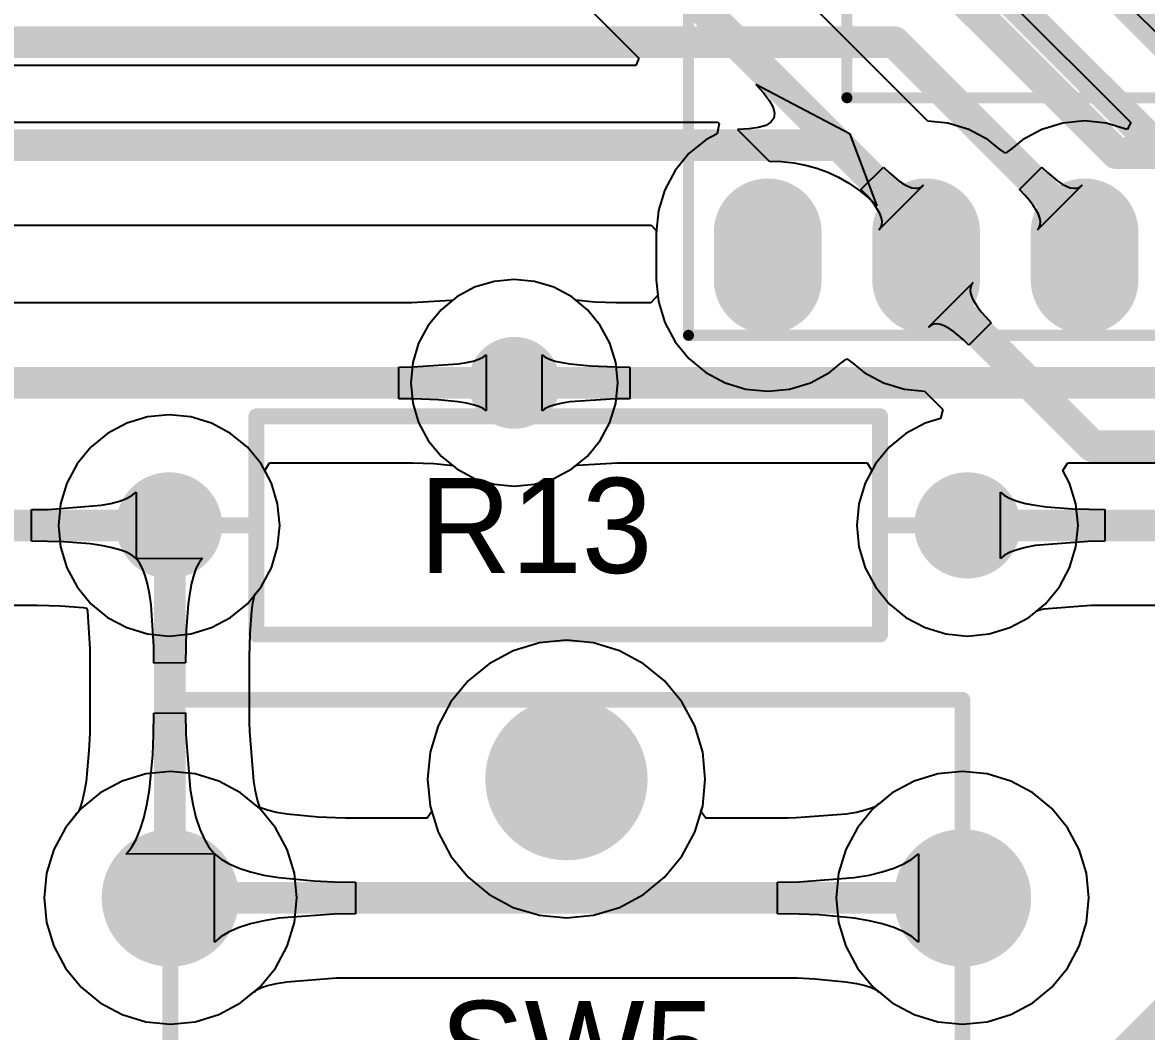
# Model space of a CAD drawing. Header units: millimetres. Extents: x 0 to 140, y 0 to 130.
# Drawn here: x 52.19 to 70.21, y 63.26 to 79.44 of the extents above; entities that cross this region are included whole.
import ezdxf

# ---------------------------------------------------------------- set-up
doc = ezdxf.new("R2010")
doc.units = ezdxf.units.MM
for name, color, linetype in [('BottomLayer', 5, 'Continuous'), ('BottomSolder', 6, 'Continuous'), ('MultiLayer', 9, 'Continuous'), ('PadHoleLayer', 156, 'Continuous'), ('TopLayer', 1, 'Continuous'), ('TopOverlay', 2, 'Continuous'), ('TopSolder', 216, 'Continuous'), ('ViaHoleLayer', 16, 'Continuous')]:
    doc.layers.add(name, color=color, linetype=linetype)

# ---------------------------------------------------------------- blocks, each defined once
blk = doc.blocks.new('DIP16_W0_3_2')
at = {"layer": 'BottomLayer'}
h = blk.add_hatch(color=5, dxfattribs=at)
edge = h.paths.add_edge_path()
edge.add_arc((12.7, 7.239), 0.762, 180, 360)
edge.add_line((13.462, 7.239), (13.462, 8.001))
edge.add_arc((12.7, 8.001), 0.762, 0, 180)
edge.add_line((11.938, 8.001), (11.938, 7.239))
h = blk.add_hatch(color=5, dxfattribs=at)
edge = h.paths.add_edge_path()
edge.add_arc((15.24, 7.239), 0.762, 180, 360)
edge.add_line((16.002, 7.239), (16.002, 8.001))
edge.add_arc((15.24, 8.001), 0.762, 0, 180)
edge.add_line((14.478, 8.001), (14.478, 7.239))
h = blk.add_hatch(color=5, dxfattribs=at)
edge = h.paths.add_edge_path()
edge.add_arc((17.78, 7.239), 0.762, 180, 360)
edge.add_line((18.542, 7.239), (18.542, 8.001))
edge.add_arc((17.78, 8.001), 0.762, 0, 180)
edge.add_line((17.018, 8.001), (17.018, 7.239))
at = {"layer": 'BottomSolder'}
h = blk.add_hatch(color=6, dxfattribs=at)
edge = h.paths.add_edge_path()
edge.add_arc((12.7, 7.239), 0.864, 180, 360)
edge.add_line((13.564, 7.239), (13.564, 8.001))
edge.add_arc((12.7, 8.001), 0.864, 0, 180)
edge.add_line((11.836, 8.001), (11.836, 7.239))
h = blk.add_hatch(color=6, dxfattribs=at)
edge = h.paths.add_edge_path()
edge.add_arc((15.24, 7.239), 0.864, 180, 360)
edge.add_line((16.104, 7.239), (16.104, 8.001))
edge.add_arc((15.24, 8.001), 0.864, 0, 180)
edge.add_line((14.376, 8.001), (14.376, 7.239))
h = blk.add_hatch(color=6, dxfattribs=at)
edge = h.paths.add_edge_path()
edge.add_arc((17.78, 7.239), 0.864, 180, 360)
edge.add_line((18.644, 7.239), (18.644, 8.001))
edge.add_arc((17.78, 8.001), 0.864, 0, 180)
edge.add_line((16.916, 8.001), (16.916, 7.239))
at = {"layer": 'MultiLayer'}
h = blk.add_hatch(color=9, dxfattribs=at)
edge = h.paths.add_edge_path()
edge.add_arc((12.7, 7.239), 0.762, 180, 360)
edge.add_line((13.462, 7.239), (13.462, 8.001))
edge.add_arc((12.7, 8.001), 0.762, 0, 180)
edge.add_line((11.938, 8.001), (11.938, 7.239))
h = blk.add_hatch(color=9, dxfattribs=at)
edge = h.paths.add_edge_path()
edge.add_arc((15.24, 7.239), 0.762, 180, 360)
edge.add_line((16.002, 7.239), (16.002, 8.001))
edge.add_arc((15.24, 8.001), 0.762, 0, 180)
edge.add_line((14.478, 8.001), (14.478, 7.239))
h = blk.add_hatch(color=9, dxfattribs=at)
edge = h.paths.add_edge_path()
edge.add_arc((17.78, 7.239), 0.762, 180, 360)
edge.add_line((18.542, 7.239), (18.542, 8.001))
edge.add_arc((17.78, 8.001), 0.762, 0, 180)
edge.add_line((17.018, 8.001), (17.018, 7.239))
at = {"layer": 'PadHoleLayer'}
h = blk.add_hatch(color=156, dxfattribs=at)
edge = h.paths.add_edge_path()
edge.add_arc((12.7, 7.62), 0.394, 0, 360)
h = blk.add_hatch(color=156, dxfattribs=at)
edge = h.paths.add_edge_path()
edge.add_arc((15.24, 7.62), 0.394, 0, 360)
h = blk.add_hatch(color=156, dxfattribs=at)
edge = h.paths.add_edge_path()
edge.add_arc((17.78, 7.62), 0.394, 0, 360)
at = {"layer": 'TopLayer'}
h = blk.add_hatch(color=1, dxfattribs=at)
edge = h.paths.add_edge_path()
edge.add_arc((12.7, 7.239), 0.762, 180, 360)
edge.add_line((13.462, 7.239), (13.462, 8.001))
edge.add_arc((12.7, 8.001), 0.762, 0, 180)
edge.add_line((11.938, 8.001), (11.938, 7.239))
h = blk.add_hatch(color=1, dxfattribs=at)
edge = h.paths.add_edge_path()
edge.add_arc((15.24, 7.239), 0.762, 180, 360)
edge.add_line((16.002, 7.239), (16.002, 8.001))
edge.add_arc((15.24, 8.001), 0.762, 0, 180)
edge.add_line((14.478, 8.001), (14.478, 7.239))
h = blk.add_hatch(color=1, dxfattribs=at)
edge = h.paths.add_edge_path()
edge.add_arc((17.78, 7.239), 0.762, 180, 360)
edge.add_line((18.542, 7.239), (18.542, 8.001))
edge.add_arc((17.78, 8.001), 0.762, 0, 180)
edge.add_line((17.018, 8.001), (17.018, 7.239))
at = {"layer": 'TopSolder'}
h = blk.add_hatch(color=216, dxfattribs=at)
edge = h.paths.add_edge_path()
edge.add_arc((12.7, 7.239), 0.864, 180, 360)
edge.add_line((13.564, 7.239), (13.564, 8.001))
edge.add_arc((12.7, 8.001), 0.864, 0, 180)
edge.add_line((11.836, 8.001), (11.836, 7.239))
h = blk.add_hatch(color=216, dxfattribs=at)
edge = h.paths.add_edge_path()
edge.add_arc((15.24, 7.239), 0.864, 180, 360)
edge.add_line((16.104, 7.239), (16.104, 8.001))
edge.add_arc((15.24, 8.001), 0.864, 0, 180)
edge.add_line((14.376, 8.001), (14.376, 7.239))
h = blk.add_hatch(color=216, dxfattribs=at)
edge = h.paths.add_edge_path()
edge.add_arc((17.78, 7.239), 0.864, 180, 360)
edge.add_line((18.644, 7.239), (18.644, 8.001))
edge.add_arc((17.78, 8.001), 0.864, 0, 180)
edge.add_line((16.916, 8.001), (16.916, 7.239))
at = {"layer": 'TopOverlay', "const_width": 0.178}
for points in [[(19.05, 8.89), (-1.245, 8.89)], [(19.05, 8.89), (19.05, -1.27)], [(16.51, 5.08), (1.27, 5.08)], [(16.51, 5.08), (16.51, 2.54)]]:
    blk.add_lwpolyline(points, dxfattribs=at)
at = {"layer": 'TopOverlay', "const_width": 0.0889}
for points in [[(19.006, 8.89, 1), (19.094, 8.89, 1)], [(19.006, 8.89, 1), (19.094, 8.89, 1)], [(16.466, 5.08, 1), (16.554, 5.08, 1)], [(16.466, 5.08, 1), (16.554, 5.08, 1)]]:
    blk.add_lwpolyline(points, format="xyb", close=True, dxfattribs=at)
blk = doc.blocks.new('_________1_2__38')
at = {"layer": 'BottomLayer'}
h = blk.add_hatch(color=5, dxfattribs=at)
edge = h.paths.add_edge_path()
edge.add_arc((-6.4, 0), 0.75, 0, 360)
h = blk.add_hatch(color=5, dxfattribs=at)
edge = h.paths.add_edge_path()
edge.add_arc((6.4, 0), 0.75, 0, 360)
at = {"layer": 'BottomSolder'}
h = blk.add_hatch(color=6, dxfattribs=at)
edge = h.paths.add_edge_path()
edge.add_arc((-6.4, 0), 0.852, 0, 360)
h = blk.add_hatch(color=6, dxfattribs=at)
edge = h.paths.add_edge_path()
edge.add_arc((6.4, 0), 0.852, 0, 360)
at = {"layer": 'MultiLayer'}
h = blk.add_hatch(color=9, dxfattribs=at)
edge = h.paths.add_edge_path()
edge.add_arc((-6.4, 0), 0.75, 0, 360)
h = blk.add_hatch(color=9, dxfattribs=at)
edge = h.paths.add_edge_path()
edge.add_arc((6.4, 0), 0.75, 0, 360)
at = {"layer": 'PadHoleLayer'}
h = blk.add_hatch(color=156, dxfattribs=at)
edge = h.paths.add_edge_path()
edge.add_arc((-6.4, 0), 0.35, 0, 360)
h = blk.add_hatch(color=156, dxfattribs=at)
edge = h.paths.add_edge_path()
edge.add_arc((6.4, 0), 0.35, 0, 360)
at = {"layer": 'TopLayer'}
h = blk.add_hatch(color=1, dxfattribs=at)
edge = h.paths.add_edge_path()
edge.add_arc((-6.4, 0), 0.75, 0, 360)
h = blk.add_hatch(color=1, dxfattribs=at)
edge = h.paths.add_edge_path()
edge.add_arc((6.4, 0), 0.75, 0, 360)
at = {"layer": 'TopSolder'}
h = blk.add_hatch(color=216, dxfattribs=at)
edge = h.paths.add_edge_path()
edge.add_arc((-6.4, 0), 0.852, 0, 360)
h = blk.add_hatch(color=216, dxfattribs=at)
edge = h.paths.add_edge_path()
edge.add_arc((6.4, 0), 0.852, 0, 360)
at = {"layer": 'TopOverlay', "const_width": 0.254}
for points in [[(-5, 1.75), (-5, -1.75)], [(5, 1.75), (-5, 1.75)], [(5, 1.75), (5, -1.75)], [(-5.08, 0), (-5.842, 0)], [(5.842, 0), (5.08, 0)], [(5, -1.75), (-5, -1.75)]]:
    blk.add_lwpolyline(points, dxfattribs=at)
at = {"layer": 'TopOverlay', "const_width": 0.127}
for points in [[(-5.064, 1.75, 1), (-4.937, 1.75, 1)], [(-5.064, 1.75, 1), (-4.937, 1.75, 1)], [(4.937, 1.75, 1), (5.064, 1.75, 1)], [(4.937, 1.75, 1), (5.064, 1.75, 1)], [(-5.905, 0, 1), (-5.779, 0, 1)], [(-5.144, 0, 1), (-5.016, 0, 1)], [(5.016, 0, 1), (5.144, 0, 1)], [(5.779, 0, 1), (5.905, 0, 1)], [(-5.064, -1.75, 1), (-4.937, -1.75, 1)], [(-5.064, -1.75, 1), (-4.937, -1.75, 1)], [(4.937, -1.75, 1), (5.064, -1.75, 1)], [(4.937, -1.75, 1), (5.064, -1.75, 1)]]:
    blk.add_lwpolyline(points, format="xyb", close=True, dxfattribs=at)
blk = doc.blocks.new('SW_4P_B_44')
at = {"layer": 'BottomLayer'}
h = blk.add_hatch(color=5, dxfattribs=at)
edge = h.paths.add_edge_path()
edge.add_arc((-0.0254, 4.445), 1.2, 0, 360)
h = blk.add_hatch(color=5, dxfattribs=at)
edge = h.paths.add_edge_path()
edge.add_arc((-6.3754, 2.54), 1, 0, 360)
h = blk.add_hatch(color=5, dxfattribs=at)
edge = h.paths.add_edge_path()
edge.add_arc((6.35, 2.54), 1, 0, 360)
h = blk.add_hatch(color=5, dxfattribs=at)
edge = h.paths.add_edge_path()
edge.add_arc((-6.3754, -2.54), 1, 0, 360)
h = blk.add_hatch(color=5, dxfattribs=at)
edge = h.paths.add_edge_path()
edge.add_arc((6.3246, -2.54), 1, 0, 360)
h = blk.add_hatch(color=5, dxfattribs=at)
edge = h.paths.add_edge_path()
edge.add_arc((-0.0254, -4.445), 1.2, 0, 360)
at = {"layer": 'BottomSolder'}
h = blk.add_hatch(color=6, dxfattribs=at)
edge = h.paths.add_edge_path()
edge.add_arc((-0.0254, 4.445), 1.3016, 0, 360)
h = blk.add_hatch(color=6, dxfattribs=at)
edge = h.paths.add_edge_path()
edge.add_arc((-6.3754, 2.54), 1.1016, 0, 360)
h = blk.add_hatch(color=6, dxfattribs=at)
edge = h.paths.add_edge_path()
edge.add_arc((6.35, 2.54), 1.1016, 0, 360)
h = blk.add_hatch(color=6, dxfattribs=at)
edge = h.paths.add_edge_path()
edge.add_arc((-6.3754, -2.54), 1.1016, 0, 360)
h = blk.add_hatch(color=6, dxfattribs=at)
edge = h.paths.add_edge_path()
edge.add_arc((6.3246, -2.54), 1.1016, 0, 360)
h = blk.add_hatch(color=6, dxfattribs=at)
edge = h.paths.add_edge_path()
edge.add_arc((-0.0254, -4.445), 1.3016, 0, 360)
at = {"layer": 'MultiLayer'}
h = blk.add_hatch(color=9, dxfattribs=at)
edge = h.paths.add_edge_path()
edge.add_arc((-0.0254, 4.445), 1.2, 0, 360)
h = blk.add_hatch(color=9, dxfattribs=at)
edge = h.paths.add_edge_path()
edge.add_arc((-6.3754, 2.54), 1, 0, 360)
h = blk.add_hatch(color=9, dxfattribs=at)
edge = h.paths.add_edge_path()
edge.add_arc((6.35, 2.54), 1, 0, 360)
h = blk.add_hatch(color=9, dxfattribs=at)
edge = h.paths.add_edge_path()
edge.add_arc((-6.3754, -2.54), 1, 0, 360)
h = blk.add_hatch(color=9, dxfattribs=at)
edge = h.paths.add_edge_path()
edge.add_arc((6.3246, -2.54), 1, 0, 360)
h = blk.add_hatch(color=9, dxfattribs=at)
edge = h.paths.add_edge_path()
edge.add_arc((-0.0254, -4.445), 1.2, 0, 360)
at = {"layer": 'PadHoleLayer'}
h = blk.add_hatch(color=156, dxfattribs=at)
edge = h.paths.add_edge_path()
edge.add_arc((-0.0254, 4.445), 1, 0, 360)
h = blk.add_hatch(color=156, dxfattribs=at)
edge = h.paths.add_edge_path()
edge.add_arc((-6.3754, 2.54), 0.6, 0, 360)
h = blk.add_hatch(color=156, dxfattribs=at)
edge = h.paths.add_edge_path()
edge.add_arc((6.35, 2.54), 0.6, 0, 360)
h = blk.add_hatch(color=156, dxfattribs=at)
edge = h.paths.add_edge_path()
edge.add_arc((-6.3754, -2.54), 0.6, 0, 360)
h = blk.add_hatch(color=156, dxfattribs=at)
edge = h.paths.add_edge_path()
edge.add_arc((6.3246, -2.54), 0.6, 0, 360)
h = blk.add_hatch(color=156, dxfattribs=at)
edge = h.paths.add_edge_path()
edge.add_arc((-0.0254, -4.445), 1, 0, 360)
at = {"layer": 'TopLayer'}
h = blk.add_hatch(color=1, dxfattribs=at)
edge = h.paths.add_edge_path()
edge.add_arc((-0.0254, 4.445), 1.2, 0, 360)
h = blk.add_hatch(color=1, dxfattribs=at)
edge = h.paths.add_edge_path()
edge.add_arc((-6.3754, 2.54), 1, 0, 360)
h = blk.add_hatch(color=1, dxfattribs=at)
edge = h.paths.add_edge_path()
edge.add_arc((6.35, 2.54), 1, 0, 360)
h = blk.add_hatch(color=1, dxfattribs=at)
edge = h.paths.add_edge_path()
edge.add_arc((-6.3754, -2.54), 1, 0, 360)
h = blk.add_hatch(color=1, dxfattribs=at)
edge = h.paths.add_edge_path()
edge.add_arc((6.3246, -2.54), 1, 0, 360)
h = blk.add_hatch(color=1, dxfattribs=at)
edge = h.paths.add_edge_path()
edge.add_arc((-0.0254, -4.445), 1.2, 0, 360)
at = {"layer": 'TopSolder'}
h = blk.add_hatch(color=216, dxfattribs=at)
edge = h.paths.add_edge_path()
edge.add_arc((-0.0254, 4.445), 1.3016, 0, 360)
h = blk.add_hatch(color=216, dxfattribs=at)
edge = h.paths.add_edge_path()
edge.add_arc((-6.3754, 2.54), 1.1016, 0, 360)
h = blk.add_hatch(color=216, dxfattribs=at)
edge = h.paths.add_edge_path()
edge.add_arc((6.35, 2.54), 1.1016, 0, 360)
h = blk.add_hatch(color=216, dxfattribs=at)
edge = h.paths.add_edge_path()
edge.add_arc((-6.3754, -2.54), 1.1016, 0, 360)
h = blk.add_hatch(color=216, dxfattribs=at)
edge = h.paths.add_edge_path()
edge.add_arc((6.3246, -2.54), 1.1016, 0, 360)
h = blk.add_hatch(color=216, dxfattribs=at)
edge = h.paths.add_edge_path()
edge.add_arc((-0.0254, -4.445), 1.3016, 0, 360)
at = {"layer": 'TopOverlay', "const_width": 0.254}
for points in [[(6.3246, 5.715), (-6.3754, 5.715)], [(-6.3754, 5.715), (-6.3754, -5.715)], [(6.3246, 5.715), (6.3246, -5.715)], [(6.3246, -5.715), (-6.3754, -5.715)]]:
    blk.add_lwpolyline(points, dxfattribs=at)
at = {"layer": 'TopOverlay', "const_width": 0.127}
for points in [[(-6.4389, 5.715, 1), (-6.3119, 5.715, 1)], [(-6.4389, 5.715, 1), (-6.3119, 5.715, 1)], [(6.2611, 5.715, 1), (6.3881, 5.715, 1)], [(6.2611, 5.715, 1), (6.3881, 5.715, 1)], [(-6.4389, -5.715, 1), (-6.3119, -5.715, 1)], [(-6.4389, -5.715, 1), (-6.3119, -5.715, 1)], [(6.2611, -5.715, 1), (6.3881, -5.715, 1)], [(6.2611, -5.715, 1), (6.3881, -5.715, 1)]]:
    blk.add_lwpolyline(points, format="xyb", close=True, dxfattribs=at)

msp = doc.modelspace()

# ---------------------------------------------------------------- hatches: boundary and pattern name
at = {"layer": 'BottomLayer'}
h = msp.add_hatch(color=5, dxfattribs=at)
edge = h.paths.add_edge_path()
edge.add_arc((60.071, 73.66), 0.635, 0, 360)
at = {"layer": 'BottomSolder'}
h = msp.add_hatch(color=6, dxfattribs=at)
edge = h.paths.add_edge_path()
edge.add_arc((60.071, 73.66), 0.737, 0, 360)
at = {"layer": 'TopLayer'}
h = msp.add_hatch(color=1, dxfattribs=at)
edge = h.paths.add_edge_path()
edge.add_arc((60.071, 73.66), 0.635, 0, 360)
at = {"layer": 'TopSolder'}
h = msp.add_hatch(color=216, dxfattribs=at)
edge = h.paths.add_edge_path()
edge.add_arc((60.071, 73.66), 0.737, 0, 360)
at = {"layer": 'ViaHoleLayer'}
h = msp.add_hatch(color=16, dxfattribs=at)
edge = h.paths.add_edge_path()
edge.add_arc((60.071, 73.66), 0.356, 0, 360)

# ---------------------------------------------------------------- linework, layer by layer
at = {"layer": 'BottomLayer'}
for p, q in [((71.783, 77.857), (68.47, 81.17)), ((32.662, 77.84), (63.336, 77.84)), ((63.356, 77.816), (63.323, 77.655)), ((63.336, 77.84), (63.356, 77.816)), ((63.142, 77.559), (62.872, 77.336)), ((63.323, 77.655), (63.142, 77.559)), ((62.872, 77.336), (62.649, 77.066)), ((62.649, 77.066), (62.484, 76.757)), ((68.17, 76.759), (68.529, 77.118)), ((68.529, 77.118), (68.62, 77.031)), ((68.62, 77.031), (68.784, 76.896)), ((69.175, 76.829), (68.459, 76.113)), ((68.784, 76.896), (68.857, 76.847)), ((68.857, 76.847), (68.924, 76.812)), ((68.924, 76.812), (68.986, 76.789)), ((68.986, 76.789), (69.042, 76.78)), ((69.042, 76.78), (69.092, 76.783)), ((69.092, 76.783), (69.137, 76.799)), ((69.137, 76.799), (69.175, 76.829)), ((62.484, 76.757), (62.383, 76.422)), ((68.257, 76.668), (68.17, 76.759)), ((68.331, 76.583), (68.257, 76.668)), ((62.383, 76.422), (62.348, 76.073)), ((68.392, 76.504), (68.331, 76.583)), ((68.441, 76.431), (68.392, 76.504)), ((68.476, 76.364), (68.441, 76.431)), ((68.499, 76.302), (68.476, 76.364)), ((68.508, 76.246), (68.499, 76.302)), ((68.505, 76.196), (68.508, 76.246)), ((62.348, 76.073), (62.348, 75.311)), ((68.459, 76.113), (68.489, 76.151)), ((68.489, 76.151), (68.505, 76.196)), ((59.436, 75.193), (59.149, 75.039)), ((59.747, 75.287), (59.436, 75.193)), ((60.071, 75.319), (59.747, 75.287)), ((60.395, 75.287), (60.071, 75.319)), ((60.706, 75.193), (60.395, 75.287)), ((60.993, 75.039), (60.706, 75.193)), ((62.348, 75.311), (62.383, 74.962)), ((66.715, 74.555), (67.431, 75.271)), ((67.385, 75.188), (67.382, 75.138)), ((67.401, 75.233), (67.385, 75.188)), ((67.431, 75.271), (67.401, 75.233)), ((59.057, 74.982), (58.421, 74.941)), ((59.085, 74.987), (59.057, 74.982)), ((59.149, 75.039), (59.085, 74.987)), ((61.244, 74.833), (60.993, 75.039)), ((67.382, 75.138), (67.391, 75.082)), ((67.391, 75.082), (67.414, 75.02)), ((67.414, 75.02), (67.449, 74.953)), ((58.421, 74.941), (29.928, 74.941)), ((61.45, 74.582), (61.244, 74.833)), ((62.383, 74.962), (62.484, 74.627)), ((67.449, 74.953), (67.498, 74.88)), ((67.498, 74.88), (67.559, 74.801)), ((67.559, 74.801), (67.633, 74.716)), ((62.484, 74.627), (62.649, 74.318)), ((67.72, 74.625), (67.361, 74.266)), ((67.633, 74.716), (67.72, 74.625)), ((61.604, 74.295), (61.45, 74.582)), ((66.753, 74.585), (66.715, 74.555)), ((66.798, 74.601), (66.753, 74.585)), ((66.848, 74.604), (66.798, 74.601)), ((66.904, 74.595), (66.848, 74.604)), ((66.966, 74.572), (66.904, 74.595)), ((67.033, 74.537), (66.966, 74.572)), ((67.106, 74.488), (67.033, 74.537)), ((67.27, 74.353), (67.106, 74.488)), ((61.698, 73.984), (61.604, 74.295)), ((62.649, 74.318), (62.872, 74.048)), ((67.361, 74.266), (67.27, 74.353)), ((59.573, 74.072), (59.622, 74.109)), ((59.622, 74.109), (59.622, 73.211)), ((58.219, 73.914), (58.45, 73.916)), ((58.219, 73.406), (58.219, 73.914)), ((58.45, 73.916), (59.174, 73.963)), ((59.174, 73.963), (59.304, 73.984)), ((59.304, 73.984), (59.414, 74.01)), ((59.414, 74.01), (59.504, 74.039)), ((59.504, 74.039), (59.573, 74.072)), ((61.73, 73.66), (61.698, 73.984)), ((62.872, 74.048), (63.142, 73.825)), ((65.128, 73.825), (65.308, 73.974)), ((65.308, 73.974), (65.405, 74.043)), ((65.405, 74.043), (65.502, 73.974)), ((65.502, 73.974), (65.682, 73.825)), ((63.142, 73.825), (63.451, 73.66)), ((64.819, 73.66), (65.128, 73.825)), ((65.682, 73.825), (65.991, 73.66)), ((61.698, 73.336), (61.73, 73.66)), ((63.451, 73.66), (63.786, 73.559)), ((63.786, 73.559), (64.135, 73.524)), ((64.135, 73.524), (64.484, 73.559)), ((64.484, 73.559), (64.819, 73.66)), ((65.991, 73.66), (66.326, 73.559)), ((66.326, 73.559), (66.647, 73.527)), ((58.45, 73.404), (58.219, 73.406)), ((58.853, 73.388), (58.45, 73.404)), ((59.174, 73.357), (58.853, 73.388)), ((59.304, 73.336), (59.174, 73.357)), ((66.647, 73.527), (66.942, 73.233)), ((59.414, 73.31), (59.304, 73.336)), ((59.504, 73.281), (59.414, 73.31)), ((59.573, 73.248), (59.504, 73.281)), ((59.622, 73.211), (59.573, 73.248)), ((61.604, 73.025), (61.698, 73.336)), ((66.942, 73.233), (66.906, 73.089)), ((61.45, 72.738), (61.604, 73.025)), ((66.657, 73.013), (66.35, 72.849)), ((66.906, 73.089), (66.657, 73.013)), ((66.35, 72.849), (66.082, 72.629)), ((61.244, 72.487), (61.45, 72.738)), ((60.993, 72.281), (61.244, 72.487)), ((66.082, 72.629), (65.861, 72.36)), ((56.069, 72.252), (56.146, 72.379)), ((56.146, 72.379), (58.437, 72.379)), ((58.437, 72.379), (58.783, 72.366)), ((58.783, 72.366), (59.041, 72.341)), ((59.041, 72.341), (59.085, 72.333)), ((59.085, 72.333), (59.149, 72.281)), ((59.149, 72.281), (59.436, 72.127)), ((60.706, 72.127), (60.993, 72.281)), ((65.861, 72.36), (65.697, 72.053)), ((56.176, 72.053), (56.069, 72.252)), ((59.436, 72.127), (59.747, 72.033)), ((60.395, 72.033), (60.706, 72.127)), ((56.277, 71.72), (56.176, 72.053)), ((59.747, 72.033), (60.071, 72.001)), ((60.071, 72.001), (60.395, 72.033)), ((65.697, 72.053), (65.596, 71.72)), ((53.605, 71.728), (53.739, 71.764)), ((53.739, 71.764), (53.851, 71.805)), ((53.851, 71.805), (53.94, 71.852)), ((53.94, 71.852), (54.006, 71.905)), ((54.006, 71.905), (54.006, 70.843)), ((67.866, 70.843), (67.866, 71.905)), ((67.866, 71.905), (67.933, 71.852)), ((67.933, 71.852), (68.022, 71.805)), ((68.022, 71.805), (68.133, 71.764)), ((68.133, 71.764), (68.267, 71.728)), ((52.331, 71.628), (52.599, 71.631)), ((52.331, 71.12), (52.331, 71.628)), ((52.599, 71.631), (53.449, 71.697)), ((53.449, 71.697), (53.605, 71.728)), ((56.311, 71.374), (56.277, 71.72)), ((65.596, 71.72), (65.562, 71.374)), ((68.267, 71.728), (68.424, 71.697)), ((68.424, 71.697), (68.603, 71.672)), ((68.603, 71.672), (69.027, 71.639)), ((69.027, 71.639), (69.542, 71.628)), ((69.542, 71.628), (69.542, 71.12)), ((56.277, 71.028), (56.311, 71.374)), ((65.562, 71.374), (65.596, 71.028)), ((52.845, 71.109), (52.331, 71.12)), ((53.27, 71.076), (52.845, 71.109)), ((53.449, 71.051), (53.27, 71.076)), ((53.605, 71.02), (53.449, 71.051)), ((53.739, 70.984), (53.605, 71.02)), ((56.176, 70.695), (56.277, 71.028)), ((65.596, 71.028), (65.697, 70.695)), ((68.267, 71.02), (68.133, 70.984)), ((68.424, 71.051), (68.267, 71.02)), ((69.273, 71.117), (68.424, 71.051)), ((69.542, 71.12), (69.273, 71.117)), ((53.851, 70.943), (53.739, 70.984)), ((53.94, 70.896), (53.851, 70.943)), ((54.006, 70.843), (53.94, 70.896)), ((54.008, 70.841), (55.07, 70.847)), ((54.062, 70.774), (54.008, 70.841)), ((55.07, 70.847), (55.019, 70.781)), ((67.933, 70.896), (67.866, 70.843)), ((68.022, 70.943), (67.933, 70.896)), ((68.133, 70.984), (68.022, 70.943)), ((54.111, 70.684), (54.062, 70.774)), ((54.153, 70.572), (54.111, 70.684)), ((54.973, 70.693), (54.933, 70.582)), ((55.019, 70.781), (54.973, 70.693)), ((56.012, 70.388), (56.176, 70.695)), ((65.697, 70.695), (65.861, 70.388)), ((54.19, 70.438), (54.153, 70.572)), ((54.933, 70.582), (54.898, 70.448)), ((54.222, 70.281), (54.19, 70.438)), ((54.868, 70.292), (54.844, 70.114)), ((54.898, 70.448), (54.868, 70.292)), ((55.908, 70.262), (56.012, 70.388)), ((65.861, 70.388), (66.082, 70.119)), ((54.247, 70.102), (54.222, 70.281)), ((54.844, 70.114), (54.812, 69.688)), ((55.864, 70.006), (55.88, 70.128)), ((55.88, 70.128), (55.898, 70.223)), ((55.898, 70.223), (55.908, 70.262)), ((66.082, 70.119), (66.35, 69.899)), ((51.226, 70.093), (52.421, 70.093)), ((52.421, 70.093), (52.794, 70.085)), ((52.794, 70.085), (53.159, 70.056)), ((53.159, 70.056), (53.22, 70.048)), ((53.22, 70.048), (53.227, 69.997)), ((53.227, 69.997), (53.266, 69.394)), ((54.29, 69.432), (54.247, 70.102)), ((55.836, 69.639), (55.864, 70.006)), ((68.322, 69.899), (68.459, 70.011)), ((68.459, 70.011), (68.499, 70.021)), ((68.499, 70.021), (68.562, 70.034)), ((68.562, 70.034), (69.319, 70.093)), ((69.319, 70.093), (69.335, 70.093)), ((69.335, 70.093), (70.531, 70.093)), ((66.35, 69.899), (66.657, 69.735)), ((68.015, 69.735), (68.322, 69.899)), ((54.812, 69.688), (54.801, 69.172)), ((55.828, 69.267), (55.836, 69.639)), ((66.657, 69.735), (66.99, 69.634)), ((66.99, 69.634), (67.336, 69.599)), ((67.336, 69.599), (67.683, 69.634)), ((67.683, 69.634), (68.015, 69.735)), ((53.266, 69.394), (53.266, 69.365)), ((54.293, 69.165), (54.29, 69.432)), ((60.473, 69.49), (60.056, 69.363)), ((60.908, 69.533), (60.473, 69.49)), ((61.342, 69.49), (60.908, 69.533)), ((61.76, 69.363), (61.342, 69.49)), ((53.266, 69.365), (53.266, 68.2)), ((55.828, 68.213), (55.828, 69.267)), ((60.056, 69.363), (59.671, 69.157)), ((62.145, 69.157), (61.76, 69.363)), ((54.801, 69.172), (54.293, 69.165)), ((59.671, 69.157), (59.333, 68.881)), ((62.482, 68.881), (62.145, 69.157)), ((59.333, 68.881), (59.056, 68.543)), ((62.759, 68.543), (62.482, 68.881)), ((59.056, 68.543), (58.851, 68.158)), ((62.965, 68.158), (62.759, 68.543)), ((54.289, 68.017), (54.293, 68.365)), ((54.293, 68.365), (54.801, 68.371)), ((54.801, 68.371), (54.806, 68.024)), ((53.266, 68.2), (53.264, 68.045)), ((55.83, 68.071), (55.828, 68.213)), ((58.851, 68.158), (58.724, 67.74)), ((63.092, 67.74), (62.965, 68.158)), ((53.264, 68.045), (53.252, 67.765)), ((54.275, 67.695), (54.289, 68.017)), ((54.806, 68.024), (54.875, 67.144)), ((55.893, 67.273), (55.83, 68.071)), ((53.252, 67.765), (53.205, 67.268)), ((54.222, 67.134), (54.275, 67.695)), ((58.724, 67.74), (58.681, 67.306)), ((63.134, 67.306), (63.092, 67.74)), ((67.258, 67.427), (66.863, 67.388)), ((67.653, 67.388), (67.258, 67.427)), ((53.205, 67.268), (53.176, 67.095)), ((55.921, 67.112), (55.893, 67.273)), ((58.681, 67.306), (58.724, 66.872)), ((63.092, 66.872), (63.134, 67.306)), ((66.483, 67.273), (66.132, 67.085)), ((66.863, 67.388), (66.483, 67.273)), ((68.033, 67.273), (67.653, 67.388)), ((68.383, 67.085), (68.033, 67.273)), ((53.176, 67.095), (53.143, 66.951)), ((54.182, 66.895), (54.222, 67.134)), ((54.875, 67.144), (54.916, 66.905)), ((55.955, 66.969), (55.921, 67.112)), ((66.132, 67.085), (65.925, 66.915)), ((68.69, 66.833), (68.383, 67.085)), ((53.143, 66.951), (53.112, 66.851)), ((54.133, 66.682), (54.182, 66.895)), ((54.916, 66.905), (54.967, 66.692)), ((55.987, 66.87), (55.955, 66.969)), ((55.997, 66.847), (55.987, 66.87)), ((58.724, 66.872), (58.75, 66.784)), ((63.065, 66.784), (63.092, 66.872)), ((65.857, 66.865), (65.852, 66.862)), ((65.899, 66.899), (65.857, 66.865)), ((65.925, 66.915), (65.899, 66.899)), ((53.037, 66.726), (52.873, 66.526)), ((53.054, 66.754), (53.037, 66.726)), ((53.087, 66.794), (53.054, 66.754)), ((53.089, 66.798), (53.087, 66.794)), ((53.112, 66.851), (53.089, 66.798)), ((54.967, 66.692), (55.027, 66.506)), ((56.017, 66.839), (55.997, 66.847)), ((56.117, 66.807), (56.017, 66.839)), ((56.26, 66.773), (56.117, 66.807)), ((56.432, 66.744), (56.26, 66.773)), ((56.928, 66.696), (56.432, 66.744)), ((57.206, 66.684), (56.928, 66.696)), ((58.75, 66.784), (58.675, 66.682)), ((63.141, 66.682), (63.065, 66.784)), ((65.394, 66.746), (64.592, 66.684)), ((65.556, 66.773), (65.394, 66.746)), ((65.699, 66.807), (65.556, 66.773)), ((65.799, 66.839), (65.699, 66.807)), ((65.852, 66.862), (65.799, 66.839)), ((68.942, 66.526), (68.69, 66.833)), ((52.873, 66.526), (52.686, 66.176)), ((54.075, 66.497), (54.133, 66.682)), ((55.027, 66.506), (55.097, 66.348)), ((57.364, 66.682), (57.206, 66.684)), ((58.675, 66.682), (57.364, 66.682)), ((64.452, 66.682), (63.141, 66.682)), ((64.592, 66.684), (64.452, 66.682)), ((69.129, 66.176), (68.942, 66.526)), ((53.932, 66.209), (54.008, 66.339)), ((54.008, 66.339), (54.075, 66.497)), ((55.097, 66.348), (55.175, 66.215)), ((52.686, 66.176), (52.571, 65.796)), ((53.848, 66.105), (53.932, 66.209)), ((55.175, 66.215), (55.263, 66.11)), ((69.245, 65.796), (69.129, 66.176)), ((55.263, 66.11), (53.848, 66.105)), ((55.264, 64.693), (55.264, 66.109)), ((55.264, 66.109), (55.369, 66.022)), ((55.369, 66.022), (55.5, 65.945)), ((66.315, 65.945), (66.447, 66.022)), ((66.447, 66.022), (66.551, 66.109)), ((66.551, 66.109), (66.551, 64.693)), ((52.571, 65.796), (52.532, 65.401)), ((55.5, 65.945), (55.659, 65.877)), ((55.659, 65.877), (55.844, 65.818)), ((55.844, 65.818), (56.057, 65.768)), ((65.759, 65.768), (65.971, 65.818)), ((65.971, 65.818), (66.157, 65.877)), ((66.157, 65.877), (66.315, 65.945)), ((69.283, 65.401), (69.245, 65.796)), ((56.057, 65.768), (56.296, 65.728)), ((56.296, 65.728), (56.856, 65.673)), ((56.856, 65.673), (57.177, 65.66)), ((57.177, 65.66), (57.525, 65.655)), ((57.525, 65.655), (57.525, 65.147)), ((64.291, 65.655), (64.638, 65.66)), ((64.291, 65.147), (64.291, 65.655)), ((64.638, 65.66), (65.519, 65.728)), ((65.519, 65.728), (65.759, 65.768)), ((52.532, 65.401), (52.571, 65.006)), ((69.245, 65.006), (69.283, 65.401)), ((56.296, 65.074), (56.057, 65.034)), ((57.177, 65.142), (56.296, 65.074)), ((57.525, 65.147), (57.177, 65.142)), ((64.638, 65.142), (64.291, 65.147)), ((64.959, 65.129), (64.638, 65.142)), ((65.519, 65.074), (64.959, 65.129)), ((65.759, 65.034), (65.519, 65.074)), ((52.571, 65.006), (52.686, 64.626)), ((55.659, 64.925), (55.5, 64.857)), ((55.844, 64.984), (55.659, 64.925)), ((56.057, 65.034), (55.844, 64.984)), ((65.971, 64.984), (65.759, 65.034)), ((66.157, 64.925), (65.971, 64.984)), ((66.315, 64.857), (66.157, 64.925)), ((69.129, 64.626), (69.245, 65.006)), ((55.369, 64.78), (55.264, 64.693)), ((55.5, 64.857), (55.369, 64.78)), ((66.447, 64.78), (66.315, 64.857)), ((66.551, 64.693), (66.447, 64.78)), ((52.686, 64.626), (52.873, 64.276)), ((68.942, 64.276), (69.129, 64.626)), ((52.873, 64.276), (53.125, 63.969)), ((68.69, 63.969), (68.942, 64.276)), ((56.017, 63.963), (56.117, 63.995)), ((56.117, 63.995), (56.26, 64.029)), ((56.26, 64.029), (56.422, 64.056)), ((56.422, 64.056), (57.223, 64.118)), ((57.223, 64.118), (57.364, 64.12)), ((57.364, 64.12), (64.452, 64.12)), ((64.452, 64.12), (64.61, 64.118)), ((64.61, 64.118), (64.888, 64.106)), ((64.888, 64.106), (65.384, 64.058)), ((65.384, 64.058), (65.556, 64.029)), ((65.556, 64.029), (65.699, 63.995)), ((65.699, 63.995), (65.799, 63.963)), ((53.125, 63.969), (53.432, 63.717)), ((55.683, 63.717), (55.89, 63.887)), ((55.89, 63.887), (55.917, 63.903)), ((55.917, 63.903), (55.958, 63.937)), ((55.958, 63.937), (55.963, 63.94)), ((55.963, 63.94), (56.017, 63.963)), ((65.799, 63.963), (65.852, 63.94)), ((65.852, 63.94), (65.857, 63.937)), ((65.857, 63.937), (65.899, 63.903)), ((65.899, 63.903), (65.925, 63.887)), ((65.925, 63.887), (66.132, 63.717)), ((68.383, 63.717), (68.69, 63.969)), ((53.432, 63.717), (53.783, 63.529)), ((55.333, 63.529), (55.683, 63.717)), ((66.132, 63.717), (66.483, 63.529)), ((68.033, 63.529), (68.383, 63.717)), ((53.783, 63.529), (54.163, 63.414)), ((54.953, 63.414), (55.333, 63.529)), ((66.483, 63.529), (66.863, 63.414)), ((67.653, 63.414), (68.033, 63.529)), ((54.163, 63.414), (54.558, 63.375)), ((54.558, 63.375), (54.953, 63.414)), ((66.863, 63.414), (67.258, 63.375)), ((67.258, 63.375), (67.653, 63.414))]:
    msp.add_line(p, q, dxfattribs=at)
at = {"layer": 'BottomLayer', "const_width": 0.508}
for points in [[(67.564, 80.264), (71.755, 76.073)], [(32.131, 79.121), (66.167, 79.121)], [(66.167, 79.121), (69.215, 76.073)], [(69.215, 75.692), (69.215, 76.073)], [(66.675, 75.311), (66.675, 75.692)], [(66.675, 75.311), (69.342, 72.644)], [(29.21, 73.66), (60.071, 73.66)], [(69.342, 72.644), (79.248, 72.644)], [(49.227, 71.374), (54.536, 71.374)], [(54.536, 71.374), (54.547, 71.363)], [(54.547, 65.412), (54.547, 71.363)], [(67.336, 71.374), (72.646, 71.374)], [(54.547, 65.412), (54.558, 65.401)], [(54.558, 65.401), (67.258, 65.401)]]:
    msp.add_lwpolyline(points, dxfattribs=at)
at = {"layer": 'BottomLayer', "const_width": 0.254}
for points in [[(66.04, 79.121, 1), (66.294, 79.121, 1)], [(66.04, 79.121, 1), (66.294, 79.121, 1)], [(69.088, 76.073, 1), (69.342, 76.073, 1)], [(69.088, 76.073, 1), (69.342, 76.073, 1)], [(66.548, 75.692, 1), (66.802, 75.692, 1)], [(69.088, 75.692, 1), (69.342, 75.692, 1)], [(66.548, 75.311, 1), (66.802, 75.311, 1)], [(66.548, 75.311, 1), (66.802, 75.311, 1)], [(59.944, 73.66, 1), (60.198, 73.66, 1)], [(69.215, 72.644, 1), (69.469, 72.644, 1)], [(69.215, 72.644, 1), (69.469, 72.644, 1)], [(54.409, 71.374, 1), (54.663, 71.374, 1)], [(54.409, 71.374, 1), (54.663, 71.374, 1)], [(54.42, 71.363, 1), (54.674, 71.363, 1)], [(54.42, 71.363, 1), (54.674, 71.363, 1)], [(67.209, 71.374, 1), (67.463, 71.374, 1)], [(54.42, 65.412, 1), (54.674, 65.412, 1)], [(54.42, 65.412, 1), (54.674, 65.412, 1)], [(54.431, 65.401, 1), (54.685, 65.401, 1)], [(54.431, 65.401, 1), (54.685, 65.401, 1)], [(67.131, 65.401, 1), (67.385, 65.401, 1)]]:
    msp.add_lwpolyline(points, format="xyb", close=True, dxfattribs=at)
at = {"layer": 'TopLayer'}
for p, q in [((66.184, 78.376), (42.81, 101.75)), ((40.623, 100.313), (62.068, 78.868)), ((66.647, 81.147), (69.959, 77.835)), ((62.068, 78.868), (62.02, 78.751)), ((62.02, 78.751), (37.592, 78.751)), ((65.458, 77.65), (63.946, 78.442)), ((63.946, 78.442), (64.073, 78.306)), ((64.073, 78.306), (64.164, 78.184)), ((66.703, 77.857), (66.184, 78.376)), ((64.164, 78.184), (64.221, 78.076)), ((64.221, 78.076), (64.244, 77.983)), ((64.231, 77.904), (64.184, 77.839)), ((64.244, 77.983), (64.231, 77.904)), ((69.215, 77.86), (68.866, 77.825)), ((69.564, 77.825), (69.215, 77.86)), ((63.835, 77.731), (63.649, 77.724)), ((63.649, 77.724), (64.157, 77.216)), ((63.986, 77.753), (63.835, 77.731)), ((64.102, 77.789), (63.986, 77.753)), ((64.184, 77.839), (64.102, 77.789)), ((67.024, 77.825), (66.703, 77.857)), ((67.359, 77.724), (67.024, 77.825)), ((67.668, 77.559), (67.359, 77.724)), ((68.531, 77.724), (68.222, 77.559)), ((68.866, 77.825), (68.531, 77.724)), ((69.899, 77.724), (69.564, 77.825)), ((69.959, 77.835), (69.899, 77.724)), ((65.891, 76.498), (65.458, 77.65)), ((65.458, 77.65), (65.458, 77.65)), ((65.458, 77.65), (65.458, 77.65)), ((65.458, 77.65), (65.458, 77.65)), ((65.458, 77.65), (65.458, 77.65)), ((65.458, 77.65), (65.458, 77.65)), ((65.458, 77.65), (65.458, 77.65)), ((65.458, 77.65), (65.458, 77.65)), ((65.458, 77.65), (65.458, 77.65)), ((65.458, 77.65), (65.458, 77.65)), ((65.458, 77.65), (65.458, 77.65)), ((67.848, 77.41), (67.668, 77.559)), ((68.222, 77.559), (68.042, 77.41)), ((67.945, 77.341), (67.848, 77.41)), ((68.042, 77.41), (67.945, 77.341)), ((64.157, 77.216), (64.357, 77.209)), ((64.357, 77.209), (64.551, 77.187)), ((64.551, 77.187), (64.74, 77.151)), ((64.74, 77.151), (64.922, 77.101)), ((64.922, 77.101), (65.098, 77.036)), ((65.098, 77.036), (65.269, 76.957)), ((65.269, 76.957), (65.433, 76.864)), ((65.63, 76.759), (65.989, 77.118)), ((65.989, 77.118), (66.08, 77.031)), ((66.08, 77.031), (66.244, 76.896)), ((65.433, 76.864), (65.592, 76.756)), ((66.635, 76.829), (65.919, 76.113)), ((66.244, 76.896), (66.317, 76.847)), ((66.317, 76.847), (66.384, 76.812)), ((66.384, 76.812), (66.446, 76.789)), ((66.446, 76.789), (66.502, 76.78)), ((66.502, 76.78), (66.552, 76.783)), ((66.552, 76.783), (66.597, 76.799)), ((66.597, 76.799), (66.635, 76.829)), ((65.592, 76.756), (65.745, 76.634)), ((65.717, 76.668), (65.63, 76.759)), ((65.791, 76.583), (65.717, 76.668)), ((65.745, 76.634), (65.891, 76.498)), ((65.852, 76.504), (65.791, 76.583)), ((65.901, 76.431), (65.852, 76.504)), ((65.936, 76.364), (65.901, 76.431)), ((65.959, 76.302), (65.936, 76.364)), ((65.968, 76.246), (65.959, 76.302)), ((65.965, 76.196), (65.968, 76.246)), ((38.123, 76.189), (62.265, 76.189)), ((62.265, 76.189), (62.351, 76.095)), ((62.351, 76.095), (62.348, 76.073)), ((62.348, 76.073), (62.348, 75.311)), ((65.919, 76.113), (65.949, 76.151)), ((65.949, 76.151), (65.965, 76.196)), ((59.436, 75.193), (59.149, 75.039)), ((59.747, 75.287), (59.436, 75.193)), ((60.071, 75.319), (59.747, 75.287)), ((60.395, 75.287), (60.071, 75.319)), ((60.706, 75.193), (60.395, 75.287)), ((60.993, 75.039), (60.706, 75.193)), ((62.348, 75.311), (62.372, 75.068)), ((59.149, 75.039), (58.898, 74.833)), ((61.057, 74.987), (60.993, 75.039)), ((61.101, 74.979), (61.057, 74.987)), ((61.359, 74.954), (61.101, 74.979)), ((62.372, 75.068), (62.261, 74.941)), ((58.898, 74.833), (58.692, 74.582)), ((61.705, 74.941), (61.359, 74.954)), ((62.261, 74.941), (61.705, 74.941)), ((58.692, 74.582), (58.538, 74.295)), ((58.538, 74.295), (58.444, 73.984)), ((60.52, 73.211), (60.52, 74.109)), ((60.52, 74.109), (60.569, 74.072)), ((58.444, 73.984), (58.412, 73.66)), ((60.569, 74.072), (60.638, 74.039)), ((60.638, 74.039), (60.728, 74.01)), ((60.728, 74.01), (60.838, 73.984)), ((60.838, 73.984), (60.968, 73.963)), ((60.968, 73.963), (61.289, 73.932)), ((61.289, 73.932), (61.692, 73.916)), ((61.692, 73.916), (61.923, 73.914)), ((61.923, 73.914), (61.923, 73.406)), ((58.412, 73.66), (58.444, 73.336)), ((60.968, 73.357), (60.838, 73.336)), ((61.692, 73.404), (60.968, 73.357)), ((61.923, 73.406), (61.692, 73.404)), ((58.444, 73.336), (58.538, 73.025)), ((60.569, 73.248), (60.52, 73.211)), ((60.638, 73.281), (60.569, 73.248)), ((60.728, 73.31), (60.638, 73.281)), ((60.838, 73.336), (60.728, 73.31)), ((53.857, 73.013), (53.55, 72.849)), ((54.19, 73.114), (53.857, 73.013)), ((54.536, 73.149), (54.19, 73.114)), ((54.883, 73.114), (54.536, 73.149)), ((55.215, 73.013), (54.883, 73.114)), ((55.522, 72.849), (55.215, 73.013)), ((58.538, 73.025), (58.692, 72.738)), ((53.55, 72.849), (53.282, 72.629)), ((55.791, 72.629), (55.522, 72.849)), ((58.692, 72.738), (58.898, 72.487)), ((53.282, 72.629), (53.061, 72.36)), ((56.012, 72.36), (55.791, 72.629)), ((58.898, 72.487), (59.149, 72.281)), ((53.061, 72.36), (52.897, 72.053)), ((56.176, 72.053), (56.012, 72.36)), ((59.149, 72.281), (59.436, 72.127)), ((60.706, 72.127), (60.993, 72.281)), ((60.993, 72.281), (61.057, 72.333)), ((61.057, 72.333), (61.085, 72.338)), ((61.085, 72.338), (61.721, 72.379)), ((61.721, 72.379), (65.727, 72.379)), ((65.727, 72.379), (65.803, 72.252)), ((68.869, 72.252), (68.946, 72.379)), ((68.946, 72.379), (71.036, 72.379)), ((59.436, 72.127), (59.747, 72.033)), ((60.395, 72.033), (60.706, 72.127)), ((65.803, 72.252), (65.697, 72.053)), ((68.976, 72.053), (68.869, 72.252)), ((52.897, 72.053), (52.796, 71.72)), ((56.277, 71.72), (56.176, 72.053)), ((59.747, 72.033), (60.071, 72.001)), ((60.071, 72.001), (60.395, 72.033)), ((65.697, 72.053), (65.596, 71.72)), ((69.077, 71.72), (68.976, 72.053)), ((52.796, 71.72), (52.762, 71.374)), ((56.311, 71.374), (56.277, 71.72)), ((65.596, 71.72), (65.562, 71.374)), ((69.111, 71.374), (69.077, 71.72)), ((52.762, 71.374), (52.796, 71.028)), ((56.277, 71.028), (56.311, 71.374)), ((65.562, 71.374), (65.596, 71.028)), ((69.077, 71.028), (69.111, 71.374)), ((52.796, 71.028), (52.897, 70.695)), ((56.176, 70.695), (56.277, 71.028)), ((65.596, 71.028), (65.697, 70.695)), ((68.976, 70.695), (69.077, 71.028)), ((52.897, 70.695), (53.061, 70.388)), ((56.012, 70.388), (56.176, 70.695)), ((65.697, 70.695), (65.861, 70.388)), ((68.812, 70.388), (68.976, 70.695)), ((53.061, 70.388), (53.282, 70.119)), ((55.791, 70.119), (56.012, 70.388)), ((65.861, 70.388), (66.082, 70.119)), ((68.591, 70.119), (68.812, 70.388)), ((53.282, 70.119), (53.55, 69.899)), ((55.522, 69.899), (55.791, 70.119)), ((66.082, 70.119), (66.35, 69.899)), ((68.322, 69.899), (68.591, 70.119)), ((53.55, 69.899), (53.857, 69.735)), ((55.215, 69.735), (55.522, 69.899)), ((66.35, 69.899), (66.657, 69.735)), ((68.015, 69.735), (68.322, 69.899)), ((53.857, 69.735), (54.19, 69.634)), ((54.19, 69.634), (54.536, 69.599)), ((54.536, 69.599), (54.883, 69.634)), ((54.883, 69.634), (55.215, 69.735)), ((66.657, 69.735), (66.99, 69.634)), ((66.99, 69.634), (67.336, 69.599)), ((67.336, 69.599), (67.683, 69.634)), ((67.683, 69.634), (68.015, 69.735)), ((60.473, 69.49), (60.056, 69.363)), ((60.908, 69.533), (60.473, 69.49)), ((61.342, 69.49), (60.908, 69.533)), ((61.76, 69.363), (61.342, 69.49)), ((60.056, 69.363), (59.671, 69.157)), ((62.145, 69.157), (61.76, 69.363)), ((59.671, 69.157), (59.333, 68.881)), ((62.482, 68.881), (62.145, 69.157)), ((59.333, 68.881), (59.056, 68.543)), ((62.759, 68.543), (62.482, 68.881)), ((59.056, 68.543), (58.851, 68.158)), ((62.965, 68.158), (62.759, 68.543)), ((58.851, 68.158), (58.724, 67.74)), ((63.092, 67.74), (62.965, 68.158)), ((58.724, 67.74), (58.681, 67.306)), ((63.134, 67.306), (63.092, 67.74)), ((54.558, 67.427), (54.163, 67.388)), ((54.953, 67.388), (54.558, 67.427)), ((67.258, 67.427), (66.863, 67.388)), ((67.653, 67.388), (67.258, 67.427)), ((53.783, 67.273), (53.432, 67.085)), ((54.163, 67.388), (53.783, 67.273)), ((55.333, 67.273), (54.953, 67.388)), ((55.683, 67.085), (55.333, 67.273)), ((58.681, 67.306), (58.724, 66.872)), ((63.092, 66.872), (63.134, 67.306)), ((66.483, 67.273), (66.132, 67.085)), ((66.863, 67.388), (66.483, 67.273)), ((68.033, 67.273), (67.653, 67.388)), ((68.383, 67.085), (68.033, 67.273)), ((53.432, 67.085), (53.125, 66.833)), ((55.99, 66.833), (55.683, 67.085)), ((66.132, 67.085), (65.825, 66.833)), ((68.69, 66.833), (68.383, 67.085)), ((58.724, 66.872), (58.851, 66.454)), ((62.965, 66.454), (63.092, 66.872)), ((53.125, 66.833), (52.873, 66.526)), ((56.242, 66.526), (55.99, 66.833)), ((65.825, 66.833), (65.573, 66.526)), ((68.942, 66.526), (68.69, 66.833)), ((52.873, 66.526), (52.686, 66.176)), ((56.429, 66.176), (56.242, 66.526)), ((65.573, 66.526), (65.386, 66.176)), ((69.129, 66.176), (68.942, 66.526)), ((58.851, 66.454), (59.056, 66.069)), ((62.759, 66.069), (62.965, 66.454)), ((52.686, 66.176), (52.571, 65.796)), ((56.545, 65.796), (56.429, 66.176)), ((65.386, 66.176), (65.271, 65.796)), ((69.245, 65.796), (69.129, 66.176)), ((59.056, 66.069), (59.333, 65.731)), ((62.482, 65.731), (62.759, 66.069)), ((52.571, 65.796), (52.532, 65.401)), ((56.583, 65.401), (56.545, 65.796)), ((65.271, 65.796), (65.232, 65.401)), ((69.283, 65.401), (69.245, 65.796)), ((59.333, 65.731), (59.671, 65.455)), ((62.145, 65.455), (62.482, 65.731)), ((59.671, 65.455), (60.056, 65.249)), ((61.76, 65.249), (62.145, 65.455)), ((52.532, 65.401), (52.571, 65.006)), ((56.545, 65.006), (56.583, 65.401)), ((60.056, 65.249), (60.473, 65.122)), ((61.342, 65.122), (61.76, 65.249)), ((65.232, 65.401), (65.271, 65.006)), ((69.245, 65.006), (69.283, 65.401)), ((60.473, 65.122), (60.908, 65.079)), ((60.908, 65.079), (61.342, 65.122)), ((52.571, 65.006), (52.686, 64.626)), ((56.429, 64.626), (56.545, 65.006)), ((65.271, 65.006), (65.386, 64.626)), ((69.129, 64.626), (69.245, 65.006)), ((52.686, 64.626), (52.873, 64.276)), ((56.242, 64.276), (56.429, 64.626)), ((65.386, 64.626), (65.573, 64.276)), ((68.942, 64.276), (69.129, 64.626)), ((52.873, 64.276), (53.125, 63.969)), ((55.99, 63.969), (56.242, 64.276)), ((65.573, 64.276), (65.825, 63.969)), ((68.69, 63.969), (68.942, 64.276)), ((53.125, 63.969), (53.432, 63.717)), ((55.683, 63.717), (55.99, 63.969)), ((65.825, 63.969), (66.132, 63.717)), ((68.383, 63.717), (68.69, 63.969)), ((53.432, 63.717), (53.783, 63.529)), ((55.333, 63.529), (55.683, 63.717)), ((66.132, 63.717), (66.483, 63.529)), ((68.033, 63.529), (68.383, 63.717)), ((53.783, 63.529), (54.163, 63.414)), ((54.953, 63.414), (55.333, 63.529)), ((66.483, 63.529), (66.863, 63.414)), ((67.653, 63.414), (68.033, 63.529)), ((54.163, 63.414), (54.558, 63.375)), ((54.558, 63.375), (54.953, 63.414)), ((66.863, 63.414), (67.258, 63.375)), ((67.258, 63.375), (67.653, 63.414))]:
    msp.add_line(p, q, dxfattribs=at)
at = {"layer": 'TopLayer', "const_width": 0.508}
for points in [[(41.529, 101.219), (65.278, 77.47)], [(64.135, 82.931), (69.723, 77.343)], [(66.675, 82.931), (71.501, 78.105)], [(37.592, 77.47), (65.278, 77.47)], [(65.278, 77.47), (66.675, 76.073)], [(69.723, 77.343), (73.025, 77.343)], [(66.675, 75.692), (66.675, 76.073)], [(60.071, 73.66), (75.184, 73.66)], [(67.258, 60.321), (71.159, 64.222)]]:
    msp.add_lwpolyline(points, dxfattribs=at)
at = {"layer": 'TopLayer', "const_width": 0.254}
for points in [[(65.151, 77.47, 1), (65.405, 77.47, 1)], [(65.151, 77.47, 1), (65.405, 77.47, 1)], [(65.151, 77.47, 1), (65.405, 77.47, 1)], [(69.596, 77.343, 1), (69.85, 77.343, 1)], [(69.596, 77.343, 1), (69.85, 77.343, 1)], [(66.548, 76.073, 1), (66.802, 76.073, 1)], [(66.548, 76.073, 1), (66.802, 76.073, 1)], [(66.548, 75.692, 1), (66.802, 75.692, 1)], [(59.944, 73.66, 1), (60.198, 73.66, 1)]]:
    msp.add_lwpolyline(points, format="xyb", close=True, dxfattribs=at)

# ---------------------------------------------------------------- block references
at = {"rotation": 180}
for name, p in [('DIP16_W0_3_2', (81.915, 83.312)), ('_________1_2__38', (60.936, 71.374)), ('SW_4P_B_44', (60.882, 62.861))]:
    msp.add_blockref(name, p, dxfattribs=at)

# ---------------------------------------------------------------- texts
at = {"layer": 'TopOverlay'}
for s, p in [('R13', (58.548, 70.612)), ('SW5', (58.876, 62.226))]:
    msp.add_text(s, height=1.524, dxfattribs=at).set_placement(p)

doc.saveas('drawing.dxf')
